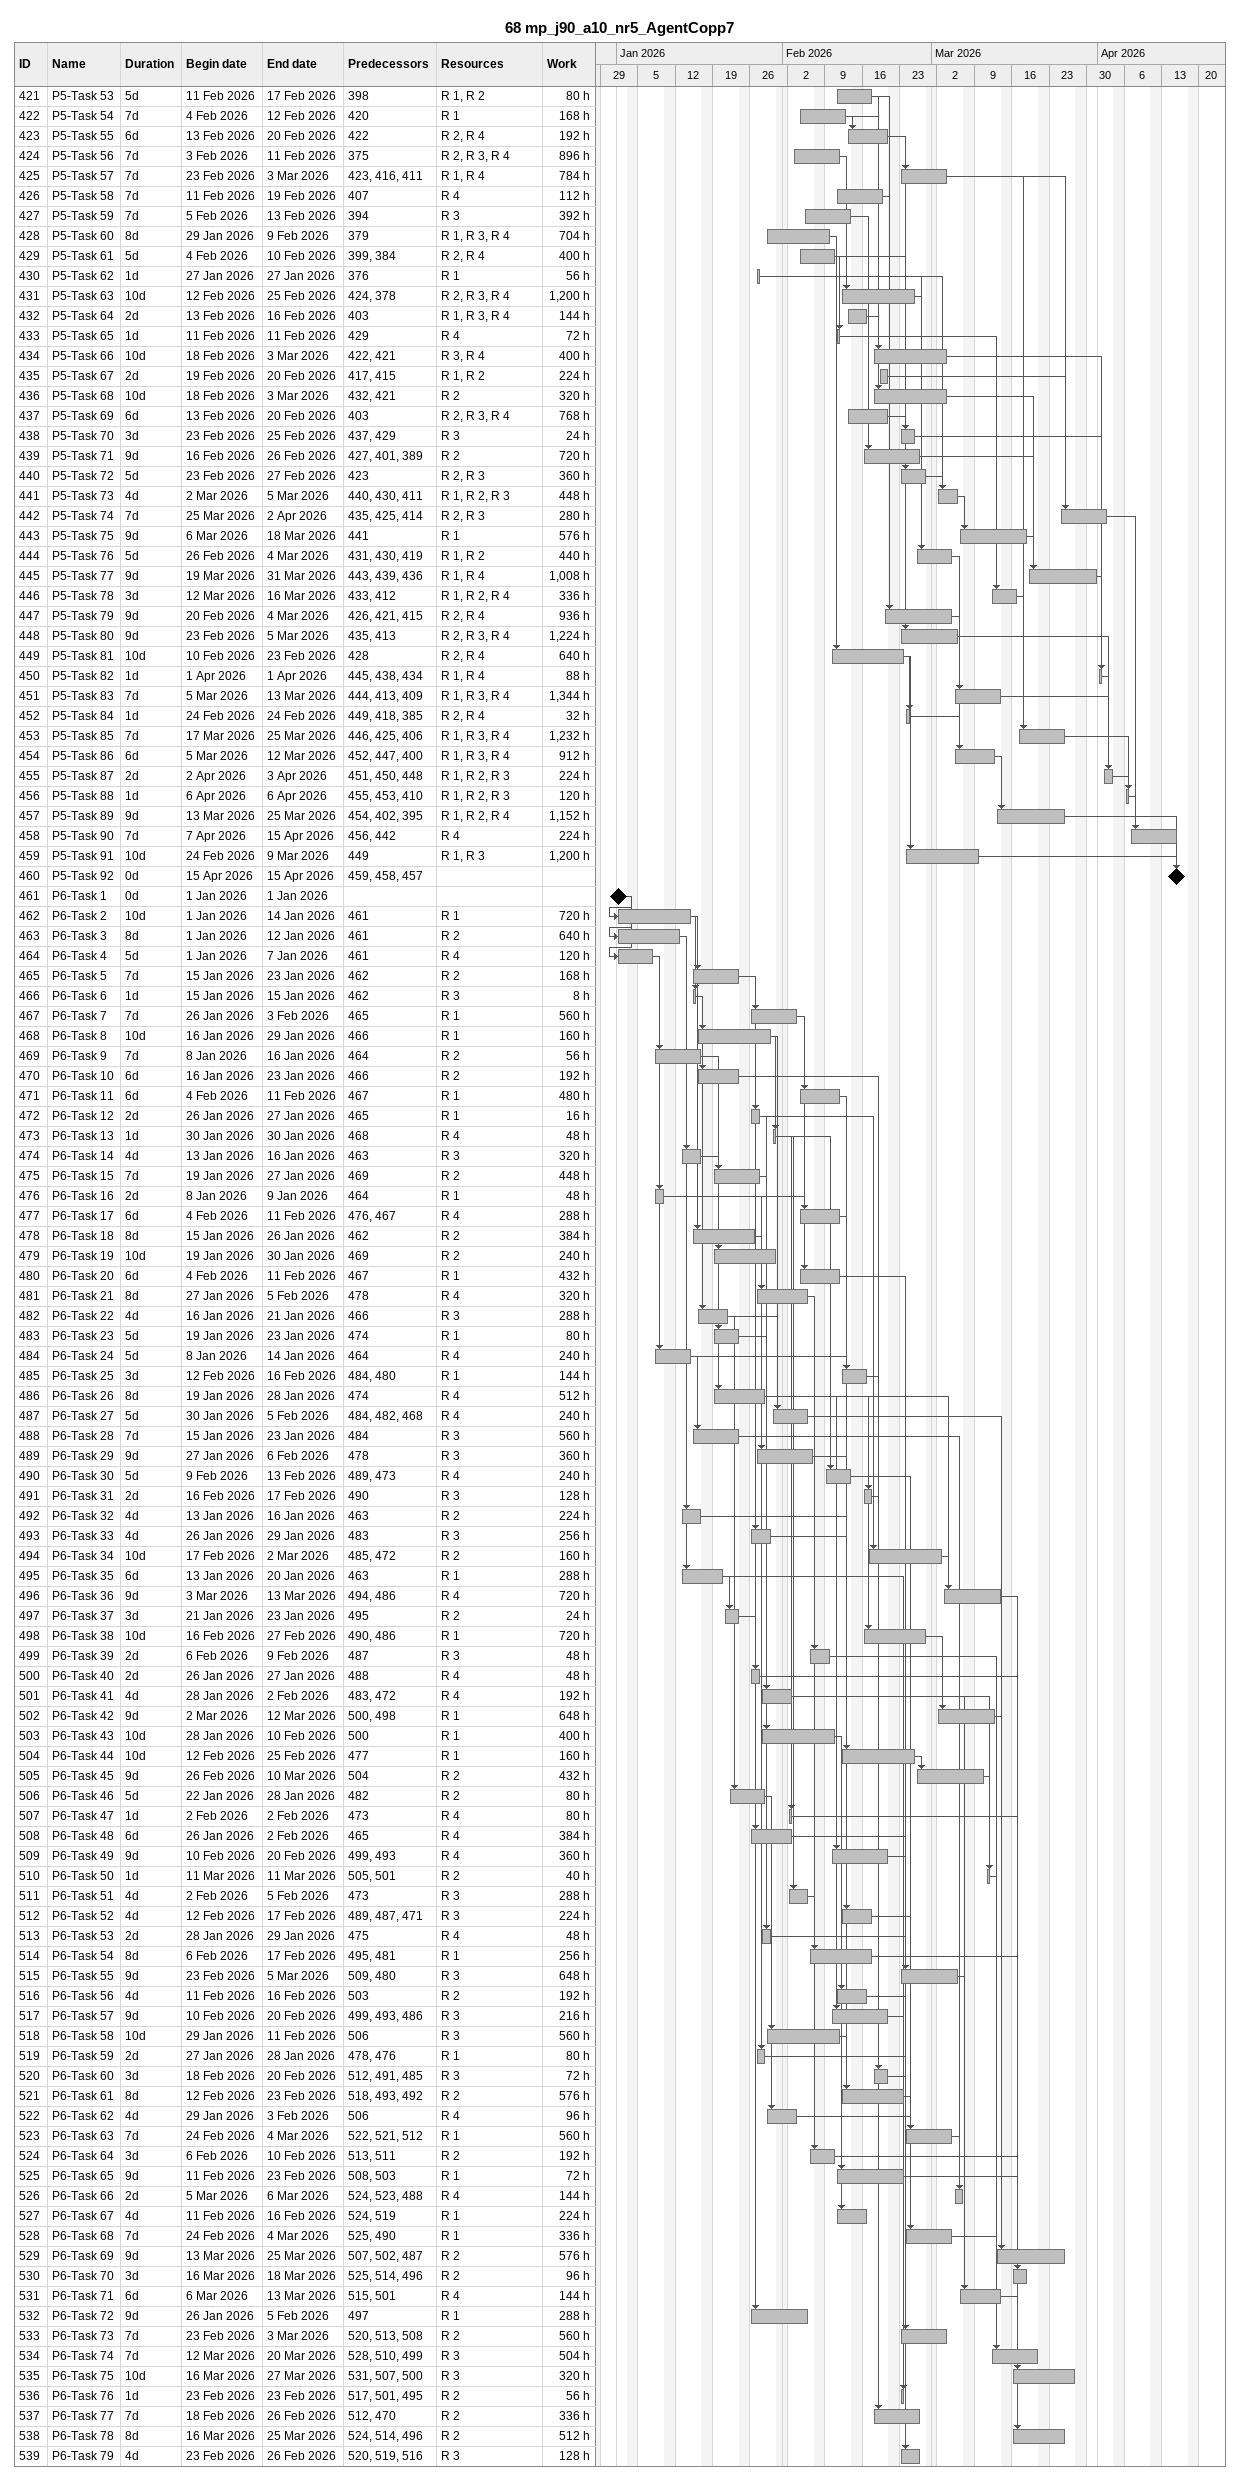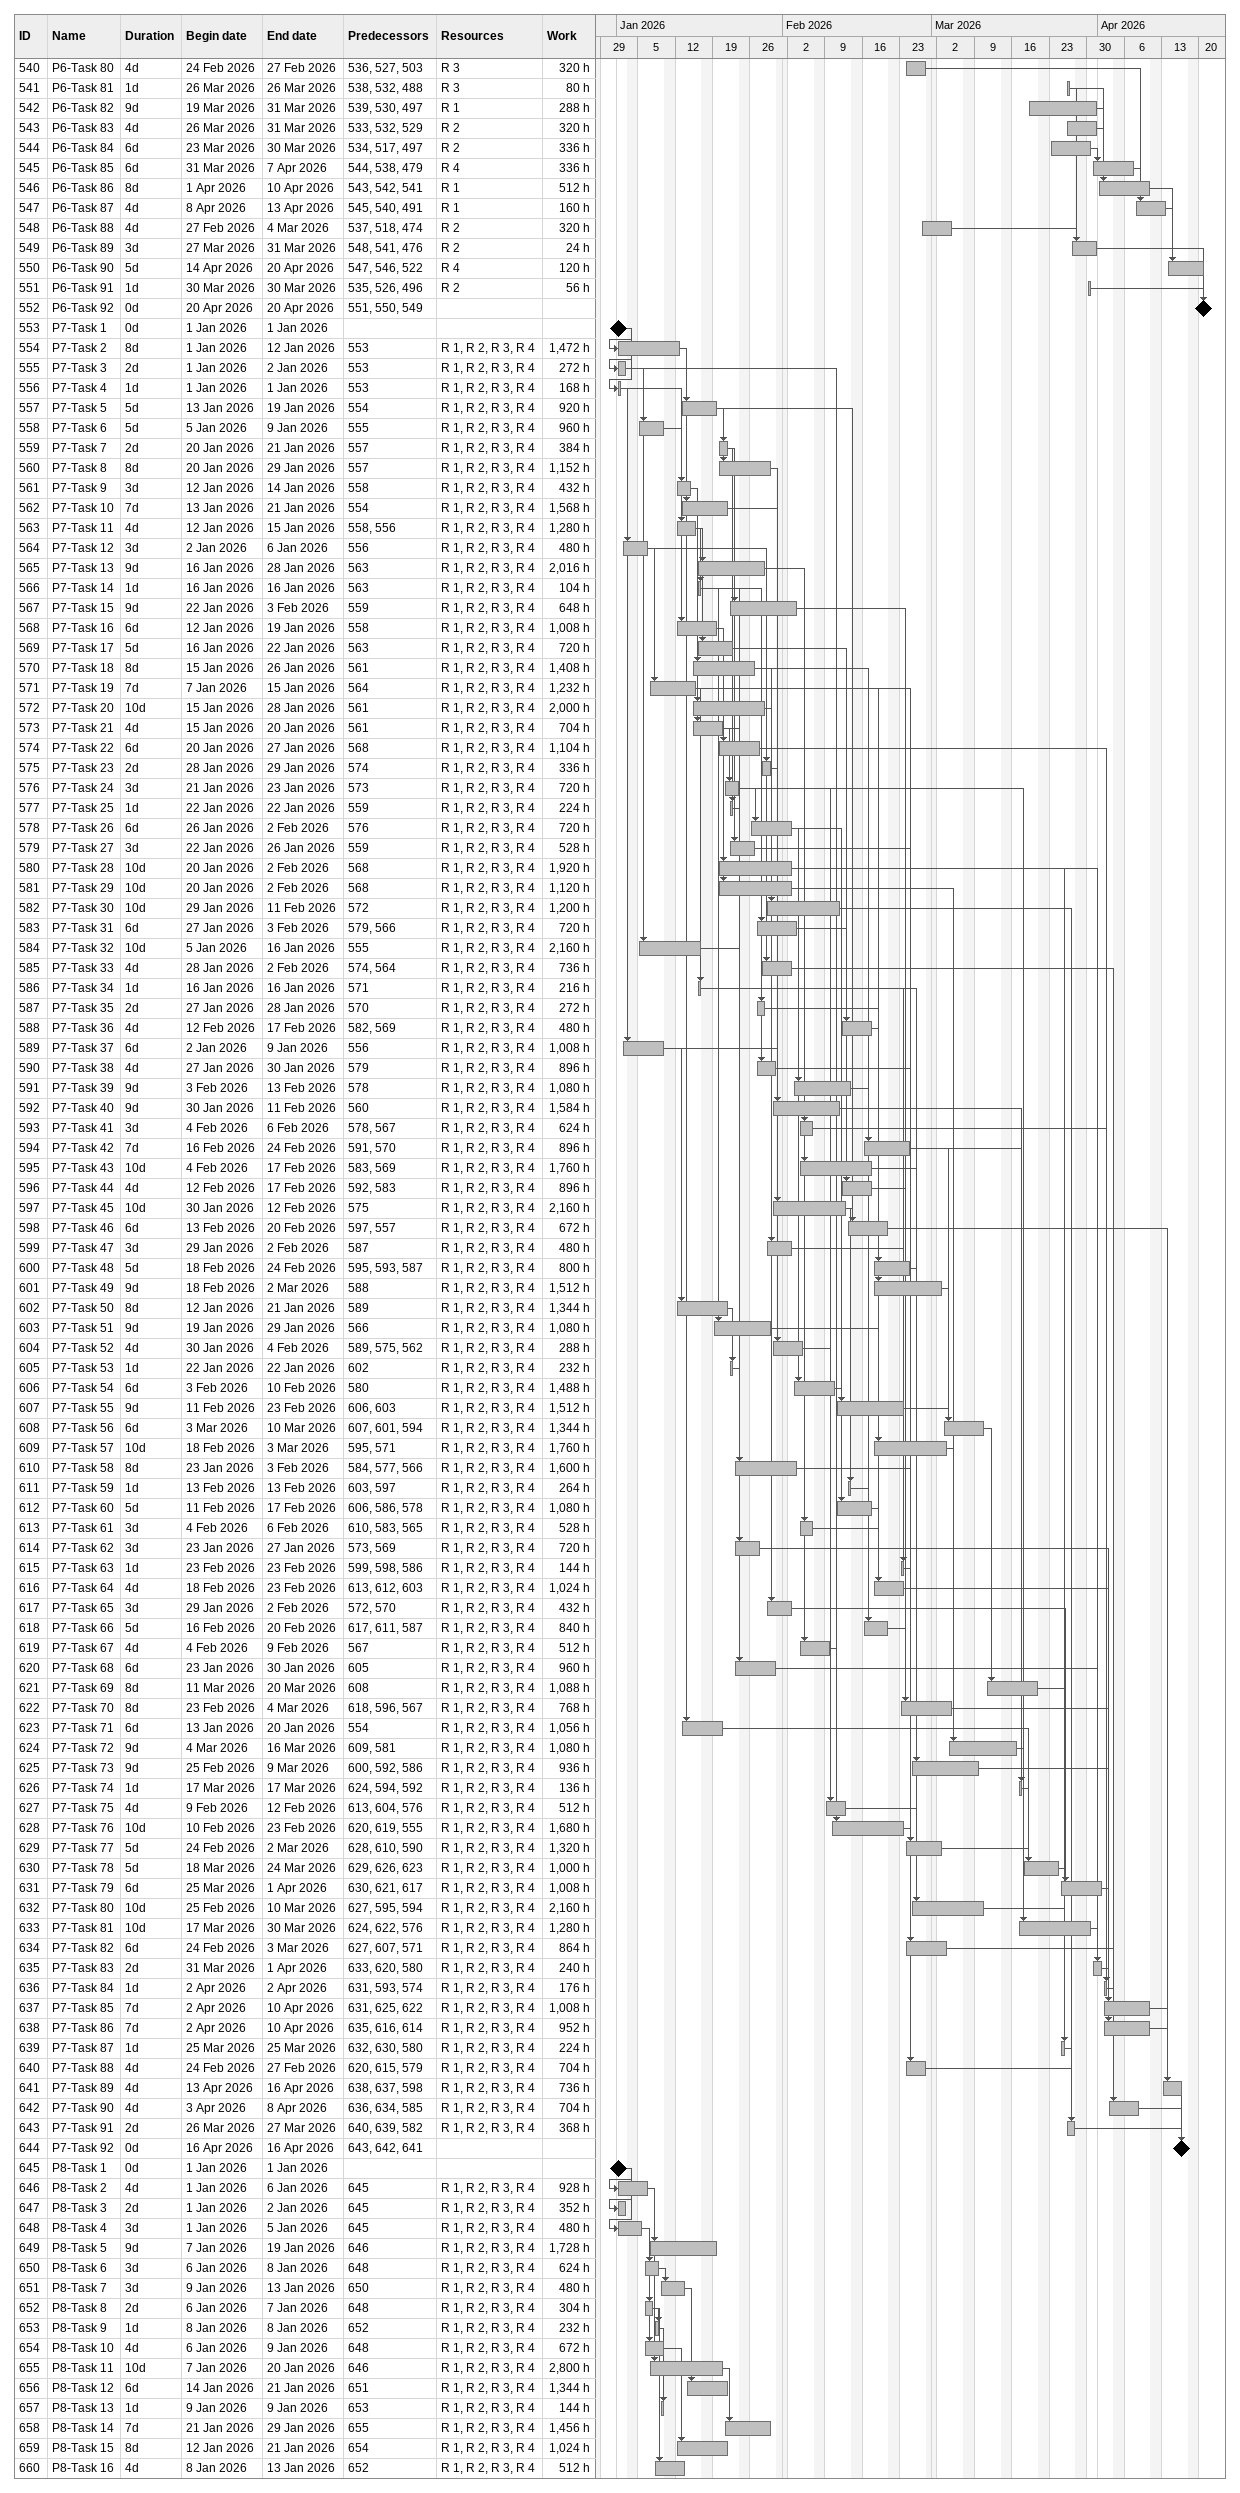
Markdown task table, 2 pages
68 mp_j90_a10_nr5_AgentCopp7

| ID | Task | Duration | Start | Finish | Predecessors | Resources | Work (h) |
|---|---|---|---|---|---|---|---|
| 421 | P5-Task 53 | 5d | 2026-02-11 | 2026-02-17 | 398 | R 1, R 2 | 80 |
| 422 | P5-Task 54 | 7d | 2026-02-04 | 2026-02-12 | 420 | R 1 | 168 |
| 423 | P5-Task 55 | 6d | 2026-02-13 | 2026-02-20 | 422 | R 2, R 4 | 192 |
| 424 | P5-Task 56 | 7d | 2026-02-03 | 2026-02-11 | 375 | R 2, R 3, R 4 | 896 |
| 425 | P5-Task 57 | 7d | 2026-02-23 | 2026-03-03 | 423, 416, 411 | R 1, R 4 | 784 |
| 426 | P5-Task 58 | 7d | 2026-02-11 | 2026-02-19 | 407 | R 4 | 112 |
| 427 | P5-Task 59 | 7d | 2026-02-05 | 2026-02-13 | 394 | R 3 | 392 |
| 428 | P5-Task 60 | 8d | 2026-01-29 | 2026-02-09 | 379 | R 1, R 3, R 4 | 704 |
| 429 | P5-Task 61 | 5d | 2026-02-04 | 2026-02-10 | 399, 384 | R 2, R 4 | 400 |
| 430 | P5-Task 62 | 1d | 2026-01-27 | 2026-01-27 | 376 | R 1 | 56 |
| 431 | P5-Task 63 | 10d | 2026-02-12 | 2026-02-25 | 424, 378 | R 2, R 3, R 4 | 1200 |
| 432 | P5-Task 64 | 2d | 2026-02-13 | 2026-02-16 | 403 | R 1, R 3, R 4 | 144 |
| 433 | P5-Task 65 | 1d | 2026-02-11 | 2026-02-11 | 429 | R 4 | 72 |
| 434 | P5-Task 66 | 10d | 2026-02-18 | 2026-03-03 | 422, 421 | R 3, R 4 | 400 |
| 435 | P5-Task 67 | 2d | 2026-02-19 | 2026-02-20 | 417, 415 | R 1, R 2 | 224 |
| 436 | P5-Task 68 | 10d | 2026-02-18 | 2026-03-03 | 432, 421 | R 2 | 320 |
| 437 | P5-Task 69 | 6d | 2026-02-13 | 2026-02-20 | 403 | R 2, R 3, R 4 | 768 |
| 438 | P5-Task 70 | 3d | 2026-02-23 | 2026-02-25 | 437, 429 | R 3 | 24 |
| 439 | P5-Task 71 | 9d | 2026-02-16 | 2026-02-26 | 427, 401, 389 | R 2 | 720 |
| 440 | P5-Task 72 | 5d | 2026-02-23 | 2026-02-27 | 423 | R 2, R 3 | 360 |
| 441 | P5-Task 73 | 4d | 2026-03-02 | 2026-03-05 | 440, 430, 411 | R 1, R 2, R 3 | 448 |
| 442 | P5-Task 74 | 7d | 2026-03-25 | 2026-04-02 | 435, 425, 414 | R 2, R 3 | 280 |
| 443 | P5-Task 75 | 9d | 2026-03-06 | 2026-03-18 | 441 | R 1 | 576 |
| 444 | P5-Task 76 | 5d | 2026-02-26 | 2026-03-04 | 431, 430, 419 | R 1, R 2 | 440 |
| 445 | P5-Task 77 | 9d | 2026-03-19 | 2026-03-31 | 443, 439, 436 | R 1, R 4 | 1008 |
| 446 | P5-Task 78 | 3d | 2026-03-12 | 2026-03-16 | 433, 412 | R 1, R 2, R 4 | 336 |
| 447 | P5-Task 79 | 9d | 2026-02-20 | 2026-03-04 | 426, 421, 415 | R 2, R 4 | 936 |
| 448 | P5-Task 80 | 9d | 2026-02-23 | 2026-03-05 | 435, 413 | R 2, R 3, R 4 | 1224 |
| 449 | P5-Task 81 | 10d | 2026-02-10 | 2026-02-23 | 428 | R 2, R 4 | 640 |
| 450 | P5-Task 82 | 1d | 2026-04-01 | 2026-04-01 | 445, 438, 434 | R 1, R 4 | 88 |
| 451 | P5-Task 83 | 7d | 2026-03-05 | 2026-03-13 | 444, 413, 409 | R 1, R 3, R 4 | 1344 |
| 452 | P5-Task 84 | 1d | 2026-02-24 | 2026-02-24 | 449, 418, 385 | R 2, R 4 | 32 |
| 453 | P5-Task 85 | 7d | 2026-03-17 | 2026-03-25 | 446, 425, 406 | R 1, R 3, R 4 | 1232 |
| 454 | P5-Task 86 | 6d | 2026-03-05 | 2026-03-12 | 452, 447, 400 | R 1, R 3, R 4 | 912 |
| 455 | P5-Task 87 | 2d | 2026-04-02 | 2026-04-03 | 451, 450, 448 | R 1, R 2, R 3 | 224 |
| 456 | P5-Task 88 | 1d | 2026-04-06 | 2026-04-06 | 455, 453, 410 | R 1, R 2, R 3 | 120 |
| 457 | P5-Task 89 | 9d | 2026-03-13 | 2026-03-25 | 454, 402, 395 | R 1, R 2, R 4 | 1152 |
| 458 | P5-Task 90 | 7d | 2026-04-07 | 2026-04-15 | 456, 442 | R 4 | 224 |
| 459 | P5-Task 91 | 10d | 2026-02-24 | 2026-03-09 | 449 | R 1, R 3 | 1200 |
| 460 | P5-Task 92 | 0d | 2026-04-15 | 2026-04-15 | 459, 458, 457 |  |  |
| 461 | P6-Task 1 | 0d | 2026-01-01 | 2026-01-01 |  |  |  |
| 462 | P6-Task 2 | 10d | 2026-01-01 | 2026-01-14 | 461 | R 1 | 720 |
| 463 | P6-Task 3 | 8d | 2026-01-01 | 2026-01-12 | 461 | R 2 | 640 |
| 464 | P6-Task 4 | 5d | 2026-01-01 | 2026-01-07 | 461 | R 4 | 120 |
| 465 | P6-Task 5 | 7d | 2026-01-15 | 2026-01-23 | 462 | R 2 | 168 |
| 466 | P6-Task 6 | 1d | 2026-01-15 | 2026-01-15 | 462 | R 3 | 8 |
| 467 | P6-Task 7 | 7d | 2026-01-26 | 2026-02-03 | 465 | R 1 | 560 |
| 468 | P6-Task 8 | 10d | 2026-01-16 | 2026-01-29 | 466 | R 1 | 160 |
| 469 | P6-Task 9 | 7d | 2026-01-08 | 2026-01-16 | 464 | R 2 | 56 |
| 470 | P6-Task 10 | 6d | 2026-01-16 | 2026-01-23 | 466 | R 2 | 192 |
| 471 | P6-Task 11 | 6d | 2026-02-04 | 2026-02-11 | 467 | R 1 | 480 |
| 472 | P6-Task 12 | 2d | 2026-01-26 | 2026-01-27 | 465 | R 1 | 16 |
| 473 | P6-Task 13 | 1d | 2026-01-30 | 2026-01-30 | 468 | R 4 | 48 |
| 474 | P6-Task 14 | 4d | 2026-01-13 | 2026-01-16 | 463 | R 3 | 320 |
| 475 | P6-Task 15 | 7d | 2026-01-19 | 2026-01-27 | 469 | R 2 | 448 |
| 476 | P6-Task 16 | 2d | 2026-01-08 | 2026-01-09 | 464 | R 1 | 48 |
| 477 | P6-Task 17 | 6d | 2026-02-04 | 2026-02-11 | 476, 467 | R 4 | 288 |
| 478 | P6-Task 18 | 8d | 2026-01-15 | 2026-01-26 | 462 | R 2 | 384 |
| 479 | P6-Task 19 | 10d | 2026-01-19 | 2026-01-30 | 469 | R 2 | 240 |
| 480 | P6-Task 20 | 6d | 2026-02-04 | 2026-02-11 | 467 | R 1 | 432 |
| 481 | P6-Task 21 | 8d | 2026-01-27 | 2026-02-05 | 478 | R 4 | 320 |
| 482 | P6-Task 22 | 4d | 2026-01-16 | 2026-01-21 | 466 | R 3 | 288 |
| 483 | P6-Task 23 | 5d | 2026-01-19 | 2026-01-23 | 474 | R 1 | 80 |
| 484 | P6-Task 24 | 5d | 2026-01-08 | 2026-01-14 | 464 | R 4 | 240 |
| 485 | P6-Task 25 | 3d | 2026-02-12 | 2026-02-16 | 484, 480 | R 1 | 144 |
| 486 | P6-Task 26 | 8d | 2026-01-19 | 2026-01-28 | 474 | R 4 | 512 |
| 487 | P6-Task 27 | 5d | 2026-01-30 | 2026-02-05 | 484, 482, 468 | R 4 | 240 |
| 488 | P6-Task 28 | 7d | 2026-01-15 | 2026-01-23 | 484 | R 3 | 560 |
| 489 | P6-Task 29 | 9d | 2026-01-27 | 2026-02-06 | 478 | R 3 | 360 |
| 490 | P6-Task 30 | 5d | 2026-02-09 | 2026-02-13 | 489, 473 | R 4 | 240 |
| 491 | P6-Task 31 | 2d | 2026-02-16 | 2026-02-17 | 490 | R 3 | 128 |
| 492 | P6-Task 32 | 4d | 2026-01-13 | 2026-01-16 | 463 | R 2 | 224 |
| 493 | P6-Task 33 | 4d | 2026-01-26 | 2026-01-29 | 483 | R 3 | 256 |
| 494 | P6-Task 34 | 10d | 2026-02-17 | 2026-03-02 | 485, 472 | R 2 | 160 |
| 495 | P6-Task 35 | 6d | 2026-01-13 | 2026-01-20 | 463 | R 1 | 288 |
| 496 | P6-Task 36 | 9d | 2026-03-03 | 2026-03-13 | 494, 486 | R 4 | 720 |
| 497 | P6-Task 37 | 3d | 2026-01-21 | 2026-01-23 | 495 | R 2 | 24 |
| 498 | P6-Task 38 | 10d | 2026-02-16 | 2026-02-27 | 490, 486 | R 1 | 720 |
| 499 | P6-Task 39 | 2d | 2026-02-06 | 2026-02-09 | 487 | R 3 | 48 |
| 500 | P6-Task 40 | 2d | 2026-01-26 | 2026-01-27 | 488 | R 4 | 48 |
| 501 | P6-Task 41 | 4d | 2026-01-28 | 2026-02-02 | 483, 472 | R 4 | 192 |
| 502 | P6-Task 42 | 9d | 2026-03-02 | 2026-03-12 | 500, 498 | R 1 | 648 |
| 503 | P6-Task 43 | 10d | 2026-01-28 | 2026-02-10 | 500 | R 1 | 400 |
| 504 | P6-Task 44 | 10d | 2026-02-12 | 2026-02-25 | 477 | R 1 | 160 |
| 505 | P6-Task 45 | 9d | 2026-02-26 | 2026-03-10 | 504 | R 2 | 432 |
| 506 | P6-Task 46 | 5d | 2026-01-22 | 2026-01-28 | 482 | R 2 | 80 |
| 507 | P6-Task 47 | 1d | 2026-02-02 | 2026-02-02 | 473 | R 4 | 80 |
| 508 | P6-Task 48 | 6d | 2026-01-26 | 2026-02-02 | 465 | R 4 | 384 |
| 509 | P6-Task 49 | 9d | 2026-02-10 | 2026-02-20 | 499, 493 | R 4 | 360 |
| 510 | P6-Task 50 | 1d | 2026-03-11 | 2026-03-11 | 505, 501 | R 2 | 40 |
| 511 | P6-Task 51 | 4d | 2026-02-02 | 2026-02-05 | 473 | R 3 | 288 |
| 512 | P6-Task 52 | 4d | 2026-02-12 | 2026-02-17 | 489, 487, 471 | R 3 | 224 |
| 513 | P6-Task 53 | 2d | 2026-01-28 | 2026-01-29 | 475 | R 4 | 48 |
| 514 | P6-Task 54 | 8d | 2026-02-06 | 2026-02-17 | 495, 481 | R 1 | 256 |
| 515 | P6-Task 55 | 9d | 2026-02-23 | 2026-03-05 | 509, 480 | R 3 | 648 |
| 516 | P6-Task 56 | 4d | 2026-02-11 | 2026-02-16 | 503 | R 2 | 192 |
| 517 | P6-Task 57 | 9d | 2026-02-10 | 2026-02-20 | 499, 493, 486 | R 3 | 216 |
| 518 | P6-Task 58 | 10d | 2026-01-29 | 2026-02-11 | 506 | R 3 | 560 |
| 519 | P6-Task 59 | 2d | 2026-01-27 | 2026-01-28 | 478, 476 | R 1 | 80 |
| 520 | P6-Task 60 | 3d | 2026-02-18 | 2026-02-20 | 512, 491, 485 | R 3 | 72 |
| 521 | P6-Task 61 | 8d | 2026-02-12 | 2026-02-23 | 518, 493, 492 | R 2 | 576 |
| 522 | P6-Task 62 | 4d | 2026-01-29 | 2026-02-03 | 506 | R 4 | 96 |
| 523 | P6-Task 63 | 7d | 2026-02-24 | 2026-03-04 | 522, 521, 512 | R 1 | 560 |
| 524 | P6-Task 64 | 3d | 2026-02-06 | 2026-02-10 | 513, 511 | R 2 | 192 |
| 525 | P6-Task 65 | 9d | 2026-02-11 | 2026-02-23 | 508, 503 | R 1 | 72 |
| 526 | P6-Task 66 | 2d | 2026-03-05 | 2026-03-06 | 524, 523, 488 | R 4 | 144 |
| 527 | P6-Task 67 | 4d | 2026-02-11 | 2026-02-16 | 524, 519 | R 1 | 224 |
| 528 | P6-Task 68 | 7d | 2026-02-24 | 2026-03-04 | 525, 490 | R 1 | 336 |
| 529 | P6-Task 69 | 9d | 2026-03-13 | 2026-03-25 | 507, 502, 487 | R 2 | 576 |
| 530 | P6-Task 70 | 3d | 2026-03-16 | 2026-03-18 | 525, 514, 496 | R 2 | 96 |
| 531 | P6-Task 71 | 6d | 2026-03-06 | 2026-03-13 | 515, 501 | R 4 | 144 |
| 532 | P6-Task 72 | 9d | 2026-01-26 | 2026-02-05 | 497 | R 1 | 288 |
| 533 | P6-Task 73 | 7d | 2026-02-23 | 2026-03-03 | 520, 513, 508 | R 2 | 560 |
| 534 | P6-Task 74 | 7d | 2026-03-12 | 2026-03-20 | 528, 510, 499 | R 3 | 504 |
| 535 | P6-Task 75 | 10d | 2026-03-16 | 2026-03-27 | 531, 507, 500 | R 3 | 320 |
| 536 | P6-Task 76 | 1d | 2026-02-23 | 2026-02-23 | 517, 501, 495 | R 2 | 56 |
| 537 | P6-Task 77 | 7d | 2026-02-18 | 2026-02-26 | 512, 470 | R 2 | 336 |
| 538 | P6-Task 78 | 8d | 2026-03-16 | 2026-03-25 | 524, 514, 496 | R 2 | 512 |
| 539 | P6-Task 79 | 4d | 2026-02-23 | 2026-02-26 | 520, 519, 516 | R 3 | 128 |
| 540 | P6-Task 80 | 4d | 2026-02-24 | 2026-02-27 | 536, 527, 503 | R 3 | 320 |
| 541 | P6-Task 81 | 1d | 2026-03-26 | 2026-03-26 | 538, 532, 488 | R 3 | 80 |
| 542 | P6-Task 82 | 9d | 2026-03-19 | 2026-03-31 | 539, 530, 497 | R 1 | 288 |
| 543 | P6-Task 83 | 4d | 2026-03-26 | 2026-03-31 | 533, 532, 529 | R 2 | 320 |
| 544 | P6-Task 84 | 6d | 2026-03-23 | 2026-03-30 | 534, 517, 497 | R 2 | 336 |
| 545 | P6-Task 85 | 6d | 2026-03-31 | 2026-04-07 | 544, 538, 479 | R 4 | 336 |
| 546 | P6-Task 86 | 8d | 2026-04-01 | 2026-04-10 | 543, 542, 541 | R 1 | 512 |
| 547 | P6-Task 87 | 4d | 2026-04-08 | 2026-04-13 | 545, 540, 491 | R 1 | 160 |
| 548 | P6-Task 88 | 4d | 2026-02-27 | 2026-03-04 | 537, 518, 474 | R 2 | 320 |
| 549 | P6-Task 89 | 3d | 2026-03-27 | 2026-03-31 | 548, 541, 476 | R 2 | 24 |
| 550 | P6-Task 90 | 5d | 2026-04-14 | 2026-04-20 | 547, 546, 522 | R 4 | 120 |
| 551 | P6-Task 91 | 1d | 2026-03-30 | 2026-03-30 | 535, 526, 496 | R 2 | 56 |
| 552 | P6-Task 92 | 0d | 2026-04-20 | 2026-04-20 | 551, 550, 549 |  |  |
| 553 | P7-Task 1 | 0d | 2026-01-01 | 2026-01-01 |  |  |  |
| 554 | P7-Task 2 | 8d | 2026-01-01 | 2026-01-12 | 553 | R 1, R 2, R 3, R 4 | 1472 |
| 555 | P7-Task 3 | 2d | 2026-01-01 | 2026-01-02 | 553 | R 1, R 2, R 3, R 4 | 272 |
| 556 | P7-Task 4 | 1d | 2026-01-01 | 2026-01-01 | 553 | R 1, R 2, R 3, R 4 | 168 |
| 557 | P7-Task 5 | 5d | 2026-01-13 | 2026-01-19 | 554 | R 1, R 2, R 3, R 4 | 920 |
| 558 | P7-Task 6 | 5d | 2026-01-05 | 2026-01-09 | 555 | R 1, R 2, R 3, R 4 | 960 |
| 559 | P7-Task 7 | 2d | 2026-01-20 | 2026-01-21 | 557 | R 1, R 2, R 3, R 4 | 384 |
| 560 | P7-Task 8 | 8d | 2026-01-20 | 2026-01-29 | 557 | R 1, R 2, R 3, R 4 | 1152 |
| 561 | P7-Task 9 | 3d | 2026-01-12 | 2026-01-14 | 558 | R 1, R 2, R 3, R 4 | 432 |
| 562 | P7-Task 10 | 7d | 2026-01-13 | 2026-01-21 | 554 | R 1, R 2, R 3, R 4 | 1568 |
| 563 | P7-Task 11 | 4d | 2026-01-12 | 2026-01-15 | 558, 556 | R 1, R 2, R 3, R 4 | 1280 |
| 564 | P7-Task 12 | 3d | 2026-01-02 | 2026-01-06 | 556 | R 1, R 2, R 3, R 4 | 480 |
| 565 | P7-Task 13 | 9d | 2026-01-16 | 2026-01-28 | 563 | R 1, R 2, R 3, R 4 | 2016 |
| 566 | P7-Task 14 | 1d | 2026-01-16 | 2026-01-16 | 563 | R 1, R 2, R 3, R 4 | 104 |
| 567 | P7-Task 15 | 9d | 2026-01-22 | 2026-02-03 | 559 | R 1, R 2, R 3, R 4 | 648 |
| 568 | P7-Task 16 | 6d | 2026-01-12 | 2026-01-19 | 558 | R 1, R 2, R 3, R 4 | 1008 |
| 569 | P7-Task 17 | 5d | 2026-01-16 | 2026-01-22 | 563 | R 1, R 2, R 3, R 4 | 720 |
| 570 | P7-Task 18 | 8d | 2026-01-15 | 2026-01-26 | 561 | R 1, R 2, R 3, R 4 | 1408 |
| 571 | P7-Task 19 | 7d | 2026-01-07 | 2026-01-15 | 564 | R 1, R 2, R 3, R 4 | 1232 |
| 572 | P7-Task 20 | 10d | 2026-01-15 | 2026-01-28 | 561 | R 1, R 2, R 3, R 4 | 2000 |
| 573 | P7-Task 21 | 4d | 2026-01-15 | 2026-01-20 | 561 | R 1, R 2, R 3, R 4 | 704 |
| 574 | P7-Task 22 | 6d | 2026-01-20 | 2026-01-27 | 568 | R 1, R 2, R 3, R 4 | 1104 |
| 575 | P7-Task 23 | 2d | 2026-01-28 | 2026-01-29 | 574 | R 1, R 2, R 3, R 4 | 336 |
| 576 | P7-Task 24 | 3d | 2026-01-21 | 2026-01-23 | 573 | R 1, R 2, R 3, R 4 | 720 |
| 577 | P7-Task 25 | 1d | 2026-01-22 | 2026-01-22 | 559 | R 1, R 2, R 3, R 4 | 224 |
| 578 | P7-Task 26 | 6d | 2026-01-26 | 2026-02-02 | 576 | R 1, R 2, R 3, R 4 | 720 |
| 579 | P7-Task 27 | 3d | 2026-01-22 | 2026-01-26 | 559 | R 1, R 2, R 3, R 4 | 528 |
| 580 | P7-Task 28 | 10d | 2026-01-20 | 2026-02-02 | 568 | R 1, R 2, R 3, R 4 | 1920 |
| 581 | P7-Task 29 | 10d | 2026-01-20 | 2026-02-02 | 568 | R 1, R 2, R 3, R 4 | 1120 |
| 582 | P7-Task 30 | 10d | 2026-01-29 | 2026-02-11 | 572 | R 1, R 2, R 3, R 4 | 1200 |
| 583 | P7-Task 31 | 6d | 2026-01-27 | 2026-02-03 | 579, 566 | R 1, R 2, R 3, R 4 | 720 |
| 584 | P7-Task 32 | 10d | 2026-01-05 | 2026-01-16 | 555 | R 1, R 2, R 3, R 4 | 2160 |
| 585 | P7-Task 33 | 4d | 2026-01-28 | 2026-02-02 | 574, 564 | R 1, R 2, R 3, R 4 | 736 |
| 586 | P7-Task 34 | 1d | 2026-01-16 | 2026-01-16 | 571 | R 1, R 2, R 3, R 4 | 216 |
| 587 | P7-Task 35 | 2d | 2026-01-27 | 2026-01-28 | 570 | R 1, R 2, R 3, R 4 | 272 |
| 588 | P7-Task 36 | 4d | 2026-02-12 | 2026-02-17 | 582, 569 | R 1, R 2, R 3, R 4 | 480 |
| 589 | P7-Task 37 | 6d | 2026-01-02 | 2026-01-09 | 556 | R 1, R 2, R 3, R 4 | 1008 |
| 590 | P7-Task 38 | 4d | 2026-01-27 | 2026-01-30 | 579 | R 1, R 2, R 3, R 4 | 896 |
| 591 | P7-Task 39 | 9d | 2026-02-03 | 2026-02-13 | 578 | R 1, R 2, R 3, R 4 | 1080 |
| 592 | P7-Task 40 | 9d | 2026-01-30 | 2026-02-11 | 560 | R 1, R 2, R 3, R 4 | 1584 |
| 593 | P7-Task 41 | 3d | 2026-02-04 | 2026-02-06 | 578, 567 | R 1, R 2, R 3, R 4 | 624 |
| 594 | P7-Task 42 | 7d | 2026-02-16 | 2026-02-24 | 591, 570 | R 1, R 2, R 3, R 4 | 896 |
| 595 | P7-Task 43 | 10d | 2026-02-04 | 2026-02-17 | 583, 569 | R 1, R 2, R 3, R 4 | 1760 |
| 596 | P7-Task 44 | 4d | 2026-02-12 | 2026-02-17 | 592, 583 | R 1, R 2, R 3, R 4 | 896 |
| 597 | P7-Task 45 | 10d | 2026-01-30 | 2026-02-12 | 575 | R 1, R 2, R 3, R 4 | 2160 |
| 598 | P7-Task 46 | 6d | 2026-02-13 | 2026-02-20 | 597, 557 | R 1, R 2, R 3, R 4 | 672 |
| 599 | P7-Task 47 | 3d | 2026-01-29 | 2026-02-02 | 587 | R 1, R 2, R 3, R 4 | 480 |
| 600 | P7-Task 48 | 5d | 2026-02-18 | 2026-02-24 | 595, 593, 587 | R 1, R 2, R 3, R 4 | 800 |
| 601 | P7-Task 49 | 9d | 2026-02-18 | 2026-03-02 | 588 | R 1, R 2, R 3, R 4 | 1512 |
| 602 | P7-Task 50 | 8d | 2026-01-12 | 2026-01-21 | 589 | R 1, R 2, R 3, R 4 | 1344 |
| 603 | P7-Task 51 | 9d | 2026-01-19 | 2026-01-29 | 566 | R 1, R 2, R 3, R 4 | 1080 |
| 604 | P7-Task 52 | 4d | 2026-01-30 | 2026-02-04 | 589, 575, 562 | R 1, R 2, R 3, R 4 | 288 |
| 605 | P7-Task 53 | 1d | 2026-01-22 | 2026-01-22 | 602 | R 1, R 2, R 3, R 4 | 232 |
| 606 | P7-Task 54 | 6d | 2026-02-03 | 2026-02-10 | 580 | R 1, R 2, R 3, R 4 | 1488 |
| 607 | P7-Task 55 | 9d | 2026-02-11 | 2026-02-23 | 606, 603 | R 1, R 2, R 3, R 4 | 1512 |
| 608 | P7-Task 56 | 6d | 2026-03-03 | 2026-03-10 | 607, 601, 594 | R 1, R 2, R 3, R 4 | 1344 |
| 609 | P7-Task 57 | 10d | 2026-02-18 | 2026-03-03 | 595, 571 | R 1, R 2, R 3, R 4 | 1760 |
| 610 | P7-Task 58 | 8d | 2026-01-23 | 2026-02-03 | 584, 577, 566 | R 1, R 2, R 3, R 4 | 1600 |
| 611 | P7-Task 59 | 1d | 2026-02-13 | 2026-02-13 | 603, 597 | R 1, R 2, R 3, R 4 | 264 |
| 612 | P7-Task 60 | 5d | 2026-02-11 | 2026-02-17 | 606, 586, 578 | R 1, R 2, R 3, R 4 | 1080 |
| 613 | P7-Task 61 | 3d | 2026-02-04 | 2026-02-06 | 610, 583, 565 | R 1, R 2, R 3, R 4 | 528 |
| 614 | P7-Task 62 | 3d | 2026-01-23 | 2026-01-27 | 573, 569 | R 1, R 2, R 3, R 4 | 720 |
| 615 | P7-Task 63 | 1d | 2026-02-23 | 2026-02-23 | 599, 598, 586 | R 1, R 2, R 3, R 4 | 144 |
| 616 | P7-Task 64 | 4d | 2026-02-18 | 2026-02-23 | 613, 612, 603 | R 1, R 2, R 3, R 4 | 1024 |
| 617 | P7-Task 65 | 3d | 2026-01-29 | 2026-02-02 | 572, 570 | R 1, R 2, R 3, R 4 | 432 |
| 618 | P7-Task 66 | 5d | 2026-02-16 | 2026-02-20 | 617, 611, 587 | R 1, R 2, R 3, R 4 | 840 |
| 619 | P7-Task 67 | 4d | 2026-02-04 | 2026-02-09 | 567 | R 1, R 2, R 3, R 4 | 512 |
| 620 | P7-Task 68 | 6d | 2026-01-23 | 2026-01-30 | 605 | R 1, R 2, R 3, R 4 | 960 |
| 621 | P7-Task 69 | 8d | 2026-03-11 | 2026-03-20 | 608 | R 1, R 2, R 3, R 4 | 1088 |
| 622 | P7-Task 70 | 8d | 2026-02-23 | 2026-03-04 | 618, 596, 567 | R 1, R 2, R 3, R 4 | 768 |
| 623 | P7-Task 71 | 6d | 2026-01-13 | 2026-01-20 | 554 | R 1, R 2, R 3, R 4 | 1056 |
| 624 | P7-Task 72 | 9d | 2026-03-04 | 2026-03-16 | 609, 581 | R 1, R 2, R 3, R 4 | 1080 |
| 625 | P7-Task 73 | 9d | 2026-02-25 | 2026-03-09 | 600, 592, 586 | R 1, R 2, R 3, R 4 | 936 |
| 626 | P7-Task 74 | 1d | 2026-03-17 | 2026-03-17 | 624, 594, 592 | R 1, R 2, R 3, R 4 | 136 |
| 627 | P7-Task 75 | 4d | 2026-02-09 | 2026-02-12 | 613, 604, 576 | R 1, R 2, R 3, R 4 | 512 |
| 628 | P7-Task 76 | 10d | 2026-02-10 | 2026-02-23 | 620, 619, 555 | R 1, R 2, R 3, R 4 | 1680 |
| 629 | P7-Task 77 | 5d | 2026-02-24 | 2026-03-02 | 628, 610, 590 | R 1, R 2, R 3, R 4 | 1320 |
| 630 | P7-Task 78 | 5d | 2026-03-18 | 2026-03-24 | 629, 626, 623 | R 1, R 2, R 3, R 4 | 1000 |
| 631 | P7-Task 79 | 6d | 2026-03-25 | 2026-04-01 | 630, 621, 617 | R 1, R 2, R 3, R 4 | 1008 |
| 632 | P7-Task 80 | 10d | 2026-02-25 | 2026-03-10 | 627, 595, 594 | R 1, R 2, R 3, R 4 | 2160 |
| 633 | P7-Task 81 | 10d | 2026-03-17 | 2026-03-30 | 624, 622, 576 | R 1, R 2, R 3, R 4 | 1280 |
| 634 | P7-Task 82 | 6d | 2026-02-24 | 2026-03-03 | 627, 607, 571 | R 1, R 2, R 3, R 4 | 864 |
| 635 | P7-Task 83 | 2d | 2026-03-31 | 2026-04-01 | 633, 620, 580 | R 1, R 2, R 3, R 4 | 240 |
| 636 | P7-Task 84 | 1d | 2026-04-02 | 2026-04-02 | 631, 593, 574 | R 1, R 2, R 3, R 4 | 176 |
| 637 | P7-Task 85 | 7d | 2026-04-02 | 2026-04-10 | 631, 625, 622 | R 1, R 2, R 3, R 4 | 1008 |
| 638 | P7-Task 86 | 7d | 2026-04-02 | 2026-04-10 | 635, 616, 614 | R 1, R 2, R 3, R 4 | 952 |
| 639 | P7-Task 87 | 1d | 2026-03-25 | 2026-03-25 | 632, 630, 580 | R 1, R 2, R 3, R 4 | 224 |
| 640 | P7-Task 88 | 4d | 2026-02-24 | 2026-02-27 | 620, 615, 579 | R 1, R 2, R 3, R 4 | 704 |
| 641 | P7-Task 89 | 4d | 2026-04-13 | 2026-04-16 | 638, 637, 598 | R 1, R 2, R 3, R 4 | 736 |
| 642 | P7-Task 90 | 4d | 2026-04-03 | 2026-04-08 | 636, 634, 585 | R 1, R 2, R 3, R 4 | 704 |
| 643 | P7-Task 91 | 2d | 2026-03-26 | 2026-03-27 | 640, 639, 582 | R 1, R 2, R 3, R 4 | 368 |
| 644 | P7-Task 92 | 0d | 2026-04-16 | 2026-04-16 | 643, 642, 641 |  |  |
| 645 | P8-Task 1 | 0d | 2026-01-01 | 2026-01-01 |  |  |  |
| 646 | P8-Task 2 | 4d | 2026-01-01 | 2026-01-06 | 645 | R 1, R 2, R 3, R 4 | 928 |
| 647 | P8-Task 3 | 2d | 2026-01-01 | 2026-01-02 | 645 | R 1, R 2, R 3, R 4 | 352 |
| 648 | P8-Task 4 | 3d | 2026-01-01 | 2026-01-05 | 645 | R 1, R 2, R 3, R 4 | 480 |
| 649 | P8-Task 5 | 9d | 2026-01-07 | 2026-01-19 | 646 | R 1, R 2, R 3, R 4 | 1728 |
| 650 | P8-Task 6 | 3d | 2026-01-06 | 2026-01-08 | 648 | R 1, R 2, R 3, R 4 | 624 |
| 651 | P8-Task 7 | 3d | 2026-01-09 | 2026-01-13 | 650 | R 1, R 2, R 3, R 4 | 480 |
| 652 | P8-Task 8 | 2d | 2026-01-06 | 2026-01-07 | 648 | R 1, R 2, R 3, R 4 | 304 |
| 653 | P8-Task 9 | 1d | 2026-01-08 | 2026-01-08 | 652 | R 1, R 2, R 3, R 4 | 232 |
| 654 | P8-Task 10 | 4d | 2026-01-06 | 2026-01-09 | 648 | R 1, R 2, R 3, R 4 | 672 |
| 655 | P8-Task 11 | 10d | 2026-01-07 | 2026-01-20 | 646 | R 1, R 2, R 3, R 4 | 2800 |
| 656 | P8-Task 12 | 6d | 2026-01-14 | 2026-01-21 | 651 | R 1, R 2, R 3, R 4 | 1344 |
| 657 | P8-Task 13 | 1d | 2026-01-09 | 2026-01-09 | 653 | R 1, R 2, R 3, R 4 | 144 |
| 658 | P8-Task 14 | 7d | 2026-01-21 | 2026-01-29 | 655 | R 1, R 2, R 3, R 4 | 1456 |
| 659 | P8-Task 15 | 8d | 2026-01-12 | 2026-01-21 | 654 | R 1, R 2, R 3, R 4 | 1024 |
| 660 | P8-Task 16 | 4d | 2026-01-08 | 2026-01-13 | 652 | R 1, R 2, R 3, R 4 | 512 |
